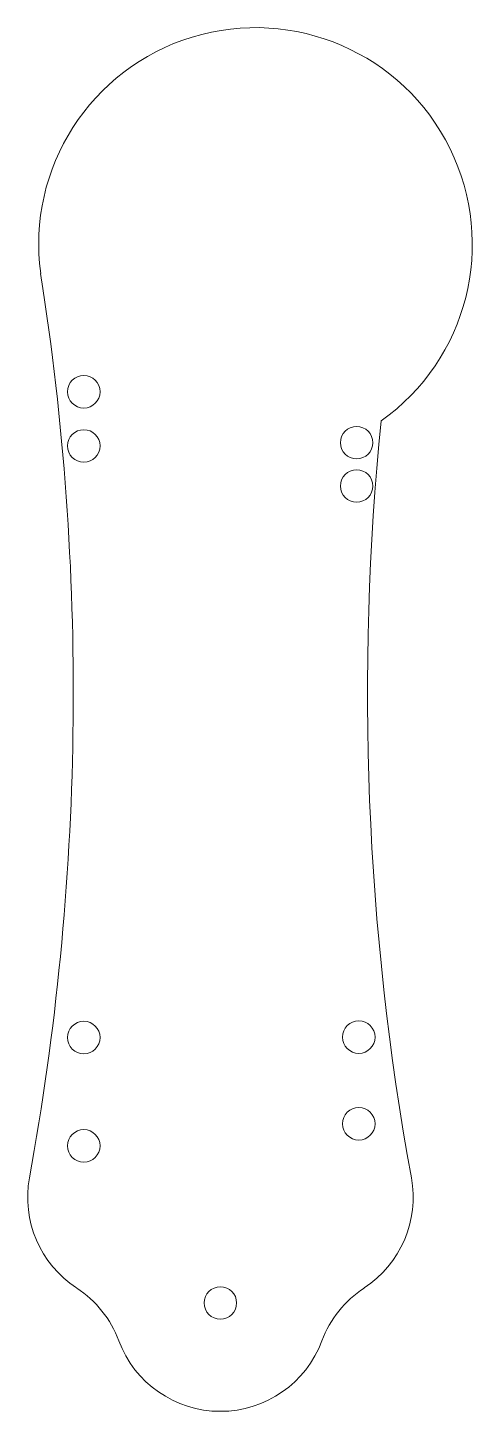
# Model space of a CAD drawing. Header units: millimetres. Extents: x -18 to 23, y -10 to 118.
import ezdxf

# ---------------------------------------------------------------- set-up
doc = ezdxf.new("R2010")
doc.units = ezdxf.units.MM

msp = doc.modelspace()

# ---------------------------------------------------------------- linework, layer by layer
at = {"color": 7, "linetype": 'Continuous', "lineweight": 15}
msp.add_line((-16.37, 93.65), (-16.58, 95.02), dxfattribs=at)
for centre in [(-12.6, 84.11), (-12.6, 79.11), (12.57, 79.41), (12.57, 75.41), (-12.6, 24.5), (12.77, 24.54), (12.77, 16.54), (-12.6, 14.5), (0, 0)]:
    msp.add_circle(centre, 1.5, dxfattribs=at)
for centre, radius, start, end in [((3.24, 97.72), 20, 305.4096, 187.733), ((-263.57, 56.34), 250, 349.6775, 8.5836), ((263.57, 56.34), 250, 174.2433, 190.3225), ((-7.78, 9.75), 10, 169.6775, 236.7463), ((7.78, 9.75), 10, 303.2537, 10.3225), ((-18.74, -6.98), 10, 20.4114, 56.7463), ((18.74, -6.98), 10, 123.2537, 159.5886), ((0, 0), 10, 200.4114, 339.5886)]:
    msp.add_arc(centre, radius, start, end, dxfattribs=at)

doc.saveas('drawing.dxf')
